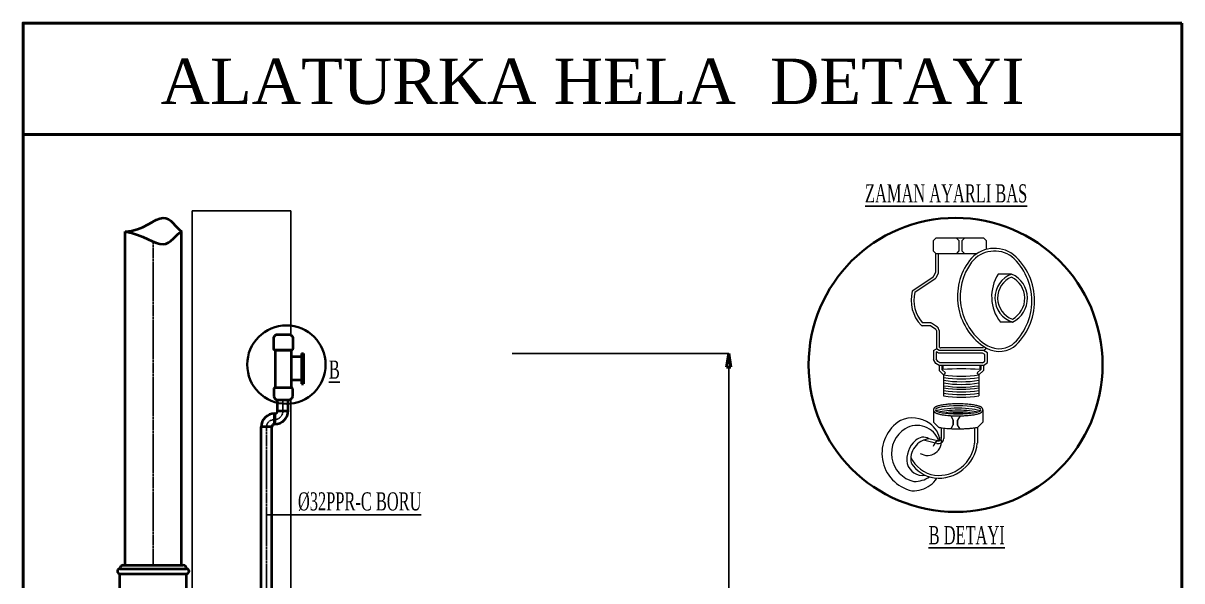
# Model space of a CAD drawing. Header units: centimetres. Extents: x 405464 to 563355, y 50011 to 66875.
# Drawn here: x 551367 to 552904, y 54874 to 55613 of the extents above; entities that cross this region are included whole.
import ezdxf
from ezdxf.enums import TextEntityAlignment as Align

# ---------------------------------------------------------------- set-up
doc = ezdxf.new("R2010")
doc.units = ezdxf.units.CM
doc.linetypes.add('CENTER', pattern=[2, 1.25, -0.25, 0.25, -0.25])
for name, color, linetype, lineweight in [('0-KRCN-SHT-DETAY-ÇERÇEVE', 71, 'Continuous', 40), ('0-KRCN-SHT-LAVABO', 171, 'Continuous', 35), ('0-KRCN-SHT-PİSSU100', 220, 'boru100LINE', 35), ('0-KRCN-SHT-SOĞUKSU-1-2', 4, 'boru12LINE', 35), ('0-KRCN-SHT-YAZI', 31, 'Continuous', 35), ('0-KRCN-SIHHI', 7, 'Continuous', 25), ('0-KRCN-T-DETAIL', 7, 'Continuous', 25), ('0-KRCN-T-DETAIL-YAZI', 3, 'Continuous', 25), ('0-KRCN-Z-ANTET', 71, 'Continuous', 30)]:
    doc.layers.add(name, color=color, linetype=linetype, lineweight=lineweight)
doc.styles.add('CAP', font='ARIALNB.TTF')
doc.styles.add('mm', font='times.ttf', dxfattribs={"height": 3.3})
doc.styles.add('ROMANS', font='times.ttf')
doc.linetypes.add('boru100LINE', pattern='A,40,-0.8,["100",CAP,S=7,R=0,X=0,Y=-3],-14', length=54.8)
doc.linetypes.add('boru12LINE', pattern='A,50,-0.8,["1/2\'\'",CAP,S=7,R=0,X=0,Y=-3],-16', length=66.8)

# ---------------------------------------------------------------- blocks, each defined once
blk = doc.blocks.new('G$C3F37F1C2')
at = {"layer": '0-KRCN-SHT-DETAY-ÇERÇEVE'}
blk.add_line((0, -73.9), (768.18, -73.9), dxfattribs=at)
blk.add_lwpolyline([(768.18, 0), (768.18, -1101.82), (0, -1101.82), (0, 0)], close=True, dxfattribs=at)
at = {"layer": '0-KRCN-SHT-LAVABO', "color": 120, "linetype": 'Continuous', "lineweight": 20}
for p, q in [((605.05, -142.44, 108.46), (603.25, -144.24, 108.46)), ((603.25, -144.24, 108.46), (603.25, -150.86, 108.46)), ((636.89, -142.44, 108.46), (605.05, -142.44, 108.46)), ((618.78, -142.44, 108.46), (620.44, -144.1, 108.46)), ((620.44, -144.1, 108.46), (620.44, -151, 108.46)), ((624.04, -142.44, 108.46), (622.24, -144.24, 108.46)), ((622.24, -144.24, 108.46), (622.24, -150.86, 108.46)), ((638.69, -144.24, 108.46), (636.89, -142.44, 108.46)), ((638.69, -149.94, 108.46), (638.69, -144.24, 108.46)), ((603.25, -150.86, 108.46), (605.05, -152.66, 108.46)), ((605.05, -152.66, 108.46), (632.52, -152.66, 108.46)), ((605.05, -164.93, 108.46), (605.05, -152.66, 108.46)), ((606.85, -165.38, 108.46), (606.85, -152.66, 108.46)), ((620.44, -151, 108.46), (618.78, -152.66, 108.46)), ((622.24, -150.86, 108.46), (624.04, -152.66, 108.46)), ((589.84, -177.1, 108.46), (603.36, -168.08, 108.46)), ((604.94, -165.35, 108.46), (603.66, -167.75, 108.46)), ((606.74, -165.8, 108.46), (605.03, -169, 108.46)), ((655.37, -166.32, 108.46), (646.52, -166.32, 108.46)), ((591.14, -178.4, 108.46), (604.74, -169.32, 108.46)), ((601.76, -198.71, 108.46), (596.37, -198.71, 108.46)), ((606.1, -201.57, 108.46), (602.28, -198.87, 108.46)), ((655.98, -198.13, 108.46), (647.88, -198.13, 108.46)), ((601.48, -200.51, 108.46), (595.97, -200.51, 108.46)), ((605.06, -203.04, 108.46), (601.48, -200.51, 108.46)), ((605.44, -203.77, 108.46), (605.44, -215.8, 108.46)), ((607.24, -203.77, 108.46), (607.24, -214.76, 108.46)), ((607.65, -214.99, 108.46), (607.24, -214.76, 108.46)), ((603.46, -216.95, 108.46), (605.44, -215.8, 108.46)), ((603.46, -216.95, 108.46), (603.46, -222.92, 108.46)), ((605.26, -217.99, 108.46), (605.44, -217.88, 108.46)), ((605.26, -217.99, 108.46), (605.26, -222.44, 108.46)), ((606.33, -224.31, 108.46), (605.26, -222.44, 108.46)), ((607.37, -216.92, 108.46), (605.44, -215.8, 108.46)), ((606.89, -218.72, 108.46), (605.44, -217.88, 108.46)), ((636.12, -218.72, 108.46), (606.89, -218.72, 108.46)), ((636.63, -216.92, 108.46), (607.37, -216.92, 108.46)), ((636.63, -215.12, 108.46), (608.1, -215.12, 108.46)), ((637.55, -219.58, 108.46), (636.12, -218.72, 108.46)), ((636.63, -216.92, 108.46), (638.68, -215.46, 108.46)), ((639.35, -218.57, 108.46), (636.63, -216.92, 108.46)), ((637.55, -223.96, 108.46), (637.55, -219.58, 108.46)), ((639.35, -224.82, 108.46), (639.35, -218.57, 108.46)), ((605.01, -225.63, 108.46), (603.46, -222.92, 108.46)), ((607.37, -226.99, 108.46), (605.01, -225.63, 108.46)), ((607.86, -225.19, 108.46), (606.33, -224.31, 108.46)), ((636.63, -226.99, 108.46), (607.37, -226.99, 108.46)), ((607.37, -226.99, 108.46), (607.37, -230.19, 108.46)), ((607.37, -230.19, 108.46), (610.29, -233.07, 108.46)), ((636, -225.19, 108.46), (607.86, -225.19, 108.46)), ((609.17, -226.99, 108.46), (609.17, -229.44, 108.46)), ((609.17, -229.44, 108.46), (611.56, -231.79, 108.46)), ((609.79, -226.99, 108.46), (609.79, -229.65, 108.46)), ((634.83, -229.44, 108.46), (632.44, -231.79, 108.46)), ((636.63, -230.19, 108.46), (633.71, -233.07, 108.46)), ((634.21, -226.99, 108.46), (634.21, -229.65, 108.46)), ((634.83, -226.99, 108.46), (634.83, -229.44, 108.46)), ((636, -225.19, 108.46), (637.55, -223.96, 108.46)), ((636.63, -226.99, 108.46), (639.35, -224.82, 108.46)), ((636.63, -226.99, 108.46), (636.63, -230.19, 108.46)), ((610.29, -233.07, 108.46), (611.56, -231.79, 108.46)), ((610.29, -233.07, 108.46), (610.29, -247, 108.46)), ((633.71, -233.07, 108.46), (632.44, -231.79, 108.46)), ((633.71, -233.07, 108.46), (633.71, -247, 108.46)), ((603.52, -256.29, 108.46), (603.52, -264.47, 108.46)), ((615.06, -260.24, 108.46), (616.69, -263.03, 108.46)), ((621.13, -260.24, 108.46), (619.51, -263.03, 108.46)), ((636.25, -256.29, 108.46), (636.25, -264.47, 108.46)), ((603.52, -264.47, 108.46), (607.15, -268.07, 108.46)), ((608.66, -268.33, 108.46), (608.66, -275.23, 108.46)), ((610.46, -268.33, 108.46), (610.46, -275.37, 108.46)), ((615.06, -269.07, 108.46), (616.69, -266.29, 108.46)), ((616.69, -263.03, 108.46), (616.69, -266.29, 108.46)), ((616.69, -266.29, 108.46), (616.69, -263.03, 108.46)), ((619.51, -263.03, 108.46), (619.51, -266.29, 108.46)), ((619.51, -266.29, 108.46), (619.51, -263.03, 108.46)), ((621.13, -269.07, 108.46), (619.51, -266.29, 108.46)), ((630.82, -268.37, 108.46), (630.82, -278.46, 108.46)), ((636.25, -264.47, 108.46), (632.62, -268.07, 108.46)), ((632.62, -268.07, 108.46), (632.62, -278.46, 108.46)), ((605.82, -278.59, 108.46), (596.83, -276.45, 108.46)), ((606.23, -276.84, 108.46), (600.5, -275.48, 108.46))]:
    blk.add_line(p, q, dxfattribs=at)
for centre, radius, start, end in [((644, -170.38, 108.46), 21.11, 53.02743, 141.95156), ((644, -170.38, 108.46), 19.31, 53.02743, 141.95156), ((629.9, -184.12, 108.46), 40.68, 311.19984, 48.80016), ((659.43, -181.3, 108.46), 40, 143.2536, 234.71838), ((659.43, -181.3, 108.46), 38.2, 143.2536, 234.71838), ((629.9, -184.12, 108.46), 38.88, 311.19984, 48.80016), ((602.86, -167.33, 108.46), 0.9, 303.71962, 331.85981), ((604.24, -168.57, 108.46), 0.9, 303.71962, 331.85981), ((604.15, -164.93, 108.46), 0.9, 331.85981, 0), ((605.95, -165.38, 108.46), 0.9, 331.85981, 0), ((669.58, -181.27, 108.46), 27.48, 147.06196, 217.85517), ((661.09, -182.12, 108.46), 16.8, 109.90113, 252.30258), ((661.09, -182.12, 108.46), 15, 112.65675, 249.54696), ((648.4, -182.37, 108.46), 15.69, 298.29782, 63.9059), ((648.4, -182.37, 108.46), 17.49, 295.65637, 66.54734), ((613.01, -183.59, 108.46), 24.29, 165.77481, 223.21978), ((590.34, -177.85, 108.46), 0.9, 123.71962, 165.77481), ((613.01, -183.59, 108.46), 22.49, 166.64902, 222.23576), ((601.76, -199.61, 108.46), 0.9, 54.79889, 90), ((595.97, -199.61, 108.46), 0.9, 223.21978, 270), ((604.54, -203.77, 108.46), 0.9, 0, 54.79889), ((604.54, -203.77, 108.46), 2.7, 0, 54.79889), ((608.1, -214.22, 108.46), 0.9, 239.91207, 270), ((647.06, -199.75, 108.46), 17.81, 232.91657, 302.74913), ((647.06, -199.75, 108.46), 16.01, 232.91657, 302.74913), ((622, -382.23, 108.46), 153.07, 85.42544, 94.57456), ((622, -162.67, 108.46), 71.37, 260.55878, 279.44122), ((622, -164.47, 108.46), 71.37, 260.55878, 279.44122), ((622, -166.27, 108.46), 71.37, 260.55878, 279.44122), ((622, -168.07, 108.46), 71.37, 260.55878, 279.44122), ((622, -169.87, 108.46), 71.37, 260.55878, 279.44122), ((622, -171.21, 108.46), 71.37, 260.55878, 279.44122), ((622, -173.01, 108.46), 71.37, 260.55878, 279.44122), ((622, -174.81, 108.46), 71.37, 260.55878, 279.44122), ((622, -176.61, 108.46), 71.37, 260.55878, 279.44122), ((594.75, -285.14, 108.46), 25.38, 121.16764, 257.47005), ((594.75, -285.14, 108.46), 19.08, 121.16764, 257.47005), ((589.73, -281, 108.46), 19.36, 54.07308, 114.77695), ((592.71, -281.8, 108.46), 15.17, 19.03655, 121.55169), ((592.83, -277.75, 108.46), 14.89, 4.34799, 56.55826), ((602.16, -289.1, 108.46), 13.73, 96.91588, 190.14664), ((596.82, -281.37, 108.46), 6.94, 57.98264, 137.18031), ((599.62, -277.26, 108.46), 9.26, 238.24809, 12.65238), ((606.67, -274.86, 108.46), 3.83, 257.63111, 352.30121), ((606.67, -274.86, 108.46), 2.03, 257.63111, 10.58477), ((602.16, -289.1, 108.46), 16.25, 129.92879, 190.14664), ((609.27, -282.3, 108.46), 6.25, 119.08957, 164.96485), ((606.84, -275.65, 108.46), 25.93, 263.76855, 353.77535), ((606.84, -275.65, 108.46), 24.13, 263.76855, 353.77535), ((607.54, -279.09, 108.46), 20.82, 203.96496, 261.04471), ((607.54, -279.09, 108.46), 22.62, 213.33417, 261.04471), ((596.18, -289.4, 108.46), 10.33, 194.35187, 279.96476), ((589.97, -290.57, 108.46), 19.36, 267.85887, 305.92692), ((590.61, -284.41, 108.46), 19.36, 270, 302.45476), ((593.07, -293.82, 108.46), 14.89, 303.44174, 328.66112)]:
    blk.add_arc(centre, radius, start, end, dxfattribs=at)
at = {"layer": '0-KRCN-SHT-LAVABO', "color": 120, "linetype": 'Continuous', "lineweight": 20, "extrusion": (0, 0, -1)}
blk.add_ellipse((619.89, -256.29, 108.46), major_axis=(15.11, 0), ratio=0.179103, dxfattribs=at)
for centre, start_param, end_param in [((619.89, -257.69, 108.46), 3.402742, 6.022036), ((619.89, -259.06, 108.46), 3.679727, 5.745051), ((619.89, -260.24, 108.46), 3.961282, 5.463496), ((619.89, -261.21, 108.46), 4.281701, 5.143077)]:
    blk.add_ellipse(centre, major_axis=(15.11, 0), ratio=0.179103, start_param=start_param, end_param=end_param, dxfattribs=at)
at = {"layer": '0-KRCN-SHT-LAVABO', "color": 120, "linetype": 'Continuous', "lineweight": 20}
for points, knots in [([(636.25, -256.29, 108.46), (636.25, -256.38, 108.46), (636.25, -256.48, 108.46), (636.22, -256.65, 108.46), (636.2, -256.74, 108.46), (636.15, -256.89, 108.46), (636.12, -256.96, 108.46), (636.04, -257.15, 108.46), (635.98, -257.25, 108.46), (635.84, -257.45, 108.46), (635.77, -257.53, 108.46), (635.62, -257.69, 108.46), (635.54, -257.76, 108.46), (635.38, -257.89, 108.46), (635.3, -257.96, 108.46), (635.13, -258.07, 108.46), (635.05, -258.12, 108.46), (634.87, -258.22, 108.46), (634.78, -258.27, 108.46), (634.55, -258.39, 108.46), (634.39, -258.46, 108.46), (634.07, -258.59, 108.46), (633.91, -258.66, 108.46), (633.55, -258.78, 108.46), (633.37, -258.84, 108.46), (632.79, -259.01, 108.46), (632.38, -259.11, 108.46), (631.48, -259.32, 108.46), (630.99, -259.41, 108.46), (629.7, -259.63, 108.46), (628.85, -259.74, 108.46), (627.04, -259.94, 108.46), (626.09, -260.03, 108.46), (624.1, -260.15, 108.46), (623.07, -260.2, 108.46), (620.99, -260.25, 108.46), (619.93, -260.26, 108.46), (617.51, -260.23, 108.46), (616.16, -260.18, 108.46), (613.56, -260.02, 108.46), (612.32, -259.91, 108.46), (610.27, -259.66, 108.46), (609.43, -259.53, 108.46), (607.9, -259.24, 108.46), (607.22, -259.08, 108.46), (606.31, -258.81, 108.46), (606.03, -258.72, 108.46), (605.51, -258.52, 108.46), (605.27, -258.41, 108.46), (604.91, -258.23, 108.46), (604.78, -258.16, 108.46), (604.57, -258.03, 108.46), (604.49, -257.97, 108.46), (604.35, -257.86, 108.46), (604.29, -257.81, 108.46), (604.17, -257.7, 108.46), (604.11, -257.64, 108.46), (603.99, -257.51, 108.46), (603.93, -257.44, 108.46), (603.81, -257.28, 108.46), (603.76, -257.19, 108.46), (603.66, -257, 108.46), (603.62, -256.9, 108.46), (603.57, -256.71, 108.46), (603.55, -256.64, 108.46), (603.53, -256.49, 108.46), (603.52, -256.41, 108.46), (603.52, -256.28, 108.46), (603.52, -256.22, 108.46), (603.53, -256.1, 108.46), (603.53, -256.04, 108.46), (603.56, -255.91, 108.46), (603.58, -255.83, 108.46), (603.62, -255.68, 108.46), (603.65, -255.61, 108.46), (603.73, -255.43, 108.46), (603.8, -255.32, 108.46), (603.94, -255.12, 108.46), (604.01, -255.04, 108.46), (604.16, -254.88, 108.46), (604.24, -254.8, 108.46), (604.41, -254.67, 108.46), (604.49, -254.61, 108.46), (604.65, -254.5, 108.46), (604.72, -254.46, 108.46), (604.86, -254.37, 108.46), (604.94, -254.33, 108.46), (605.17, -254.21, 108.46), (605.32, -254.14, 108.46), (605.66, -254, 108.46), (605.84, -253.93, 108.46), (606.37, -253.74, 108.46), (606.75, -253.63, 108.46), (607.56, -253.42, 108.46), (608.01, -253.32, 108.46), (608.95, -253.14, 108.46), (609.45, -253.05, 108.46), (610.51, -252.89, 108.46), (611.07, -252.82, 108.46), (612.56, -252.65, 108.46), (613.53, -252.56, 108.46), (615.54, -252.43, 108.46), (616.58, -252.38, 108.46), (619.11, -252.31, 108.46), (620.62, -252.31, 108.46), (623.58, -252.39, 108.46), (625.03, -252.47, 108.46), (627.37, -252.66, 108.46), (628.31, -252.76, 108.46), (629.84, -252.97, 108.46), (630.47, -253.07, 108.46), (631.51, -253.27, 108.46), (631.94, -253.36, 108.46), (632.74, -253.55, 108.46), (633.11, -253.66, 108.46), (633.71, -253.85, 108.46), (633.95, -253.93, 108.46), (634.36, -254.1, 108.46), (634.54, -254.18, 108.46), (634.87, -254.35, 108.46), (635.03, -254.44, 108.46), (635.26, -254.59, 108.46), (635.33, -254.64, 108.46), (635.49, -254.77, 108.46), (635.57, -254.84, 108.46), (635.73, -255, 108.46), (635.8, -255.08, 108.46), (635.94, -255.27, 108.46), (636.01, -255.38, 108.46), (636.13, -255.62, 108.46), (636.17, -255.75, 108.46), (636.22, -255.95, 108.46), (636.23, -256.01, 108.46), (636.25, -256.14, 108.46), (636.25, -256.21, 108.46), (636.25, -256.28, 108.46), (636.25, -256.28, 108.46), (636.25, -256.29, 108.46)], [0, 0, 0, 0, 0.029633, 0.029633, 0.055532, 0.055532, 0.081431, 0.081431, 0.125063, 0.125063, 0.168694, 0.168694, 0.212326, 0.212326, 0.255957, 0.255957, 0.298405, 0.298405, 0.340853, 0.340853, 0.408276, 0.408276, 0.475699, 0.475699, 0.543122, 0.543122, 0.677968, 0.677968, 0.812814, 0.812814, 1.018677, 1.018677, 1.22454, 1.22454, 1.430403, 1.430403, 1.636266, 1.636266, 1.904528, 1.904528, 2.172789, 2.172789, 2.384616, 2.384616, 2.596444, 2.596444, 2.701416, 2.701416, 2.806388, 2.806388, 2.868723, 2.868723, 2.910595, 2.910595, 2.944676, 2.944676, 2.978756, 2.978756, 3.015477, 3.015477, 3.052198, 3.052198, 3.08892, 3.08892, 3.112851, 3.112851, 3.136782, 3.136782, 3.154871, 3.154871, 3.17296, 3.17296, 3.19781, 3.19781, 3.22266, 3.22266, 3.267281, 3.267281, 3.311903, 3.311903, 3.356524, 3.356524, 3.401145, 3.401145, 3.436773, 3.436773, 3.472401, 3.472401, 3.543656, 3.543656, 3.614912, 3.614912, 3.747923, 3.747923, 3.880935, 3.880935, 4.013947, 4.013947, 4.146959, 4.146959, 4.356033, 4.356033, 4.565107, 4.565107, 4.857437, 4.857437, 5.149767, 5.149767, 5.361057, 5.361057, 5.521404, 5.521404, 5.64733, 5.64733, 5.773255, 5.773255, 5.867054, 5.867054, 5.94429, 5.94429, 6.021527, 6.021527, 6.060368, 6.060368, 6.105526, 6.105526, 6.150684, 6.150684, 6.195841, 6.195841, 6.240999, 6.240999, 6.26125, 6.26125, 6.281501, 6.281501, 6.283185, 6.283185, 6.283185, 6.283185]), ([(632.62, -268.07, 108.46), (632.2, -268.15, 108.46), (631.77, -268.22, 108.46), (630.85, -268.37, 108.46), (630.36, -268.44, 108.46), (629.35, -268.56, 108.46), (628.84, -268.62, 108.46), (627.54, -268.75, 108.46), (626.74, -268.82, 108.46), (625.13, -268.93, 108.46), (624.3, -268.97, 108.46), (621.8, -269.07, 108.46), (620.1, -269.09, 108.46), (617.26, -269.04, 108.46), (616.12, -269.01, 108.46), (614.11, -268.9, 108.46), (613.24, -268.84, 108.46), (611.68, -268.7, 108.46), (610.98, -268.63, 108.46), (609.69, -268.47, 108.46), (609.1, -268.39, 108.46), (608.12, -268.24, 108.46), (607.73, -268.18, 108.46), (607.28, -268.1, 108.46), (607.22, -268.09, 108.46), (607.15, -268.07, 108.46)], [7.049332, 7.049332, 7.049332, 7.049332, 7.139115, 7.139115, 7.240009, 7.240009, 7.340904, 7.340904, 7.490952, 7.490952, 7.641001, 7.641001, 7.941098, 7.941098, 8.14596, 8.14596, 8.30745, 8.30745, 8.442682, 8.442682, 8.562913, 8.562913, 8.64529, 8.64529, 8.658645, 8.658645, 8.658645, 8.658645])]:
    blk.add_open_spline(points, degree=3, knots=knots, dxfattribs=at)
at = {"layer": '0-KRCN-SHT-PİSSU100', "linetype": 'Continuous'}
for p, q in [((67.57, -359.33, 108.46), (67.57, -138.07, 108.46)), ((104.91, -359.33, 108.46), (104.91, -138.07, 108.46)), ((66.42, -359.33, 108.46), (106.07, -359.33, 108.46)), ((64.18, -361.57, 108.46), (108.31, -361.57, 108.46)), ((64.18, -378.88, 108.46), (64.18, -364.97, 108.46)), ((64.18, -364.97, 108.46), (108.31, -364.97, 108.46)), ((108.31, -378.88, 108.46), (108.31, -364.97, 108.46))]:
    blk.add_line(p, q, dxfattribs=at)
for centre, radius, start, end in [((66.42, -361.57, 108.46), 2.24, 90, 180), ((106.07, -361.57, 108.46), 2.24, 0, 90), ((64.18, -363.27, 108.46), 1.7, 90, 270), ((108.31, -363.27, 108.46), 1.7, 270, 90)]:
    blk.add_arc(centre, radius, start, end, dxfattribs=at)
for points in [[(67.57, -138.07, 108.46), (79.65, -137.9, 108.46), (93.86, -121.24, 108.46), (101.36, -135.56, 108.46), (104.91, -138.07, 108.46)], [(67.57, -138.07, 108.46), (79.65, -139.86, 108.46), (93.86, -153.18, 108.46), (101.36, -140.02, 108.46), (104.91, -138.07, 108.46)]]:
    blk.add_open_spline(points, degree=3, knots=[14.246069, 14.246069, 14.246069, 14.246069, 32.643775, 49.140847, 49.140847, 49.140847, 49.140847], dxfattribs=at)
at = {"layer": '0-KRCN-SHT-SOĞUKSU-1-2', "linetype": 'Continuous', "ltscale": 0.9}
for p, q in [((177.71, -220.89, 108.46), (184.5, -220.89, 108.46)), ((184.5, -219.03, 108.46), (184.5, -238.94, 108.46)), ((184.5, -219.03, 108.46), (185.88, -219.03, 108.46)), ((185.88, -219.03, 108.46), (185.88, -238.94, 108.46)), ((184.5, -236.51, 108.46), (177.71, -236.51, 108.46)), ((184.5, -238.94, 108.46), (185.88, -238.94, 108.46)), ((168.73, -256.96, 108.46), (168.73, -249.64, 108.46)), ((175.73, -256.96, 108.46), (175.73, -249.64, 108.46)), ((166.67, -265.76, 108.46), (166.67, -258.76, 108.46)), ((166.93, -258.76, 108.46), (166.93, -265.76, 108.46)), ((168.73, -256.96, 108.46), (175.73, -256.96, 108.46)), ((157.87, -652.23, 108.46), (157.87, -267.56, 108.46)), ((164.87, -267.56, 108.46), (157.87, -267.56, 108.46)), ((164.87, -652.23, 108.46), (164.87, -267.56, 108.46)), ((166.67, -265.76, 108.46), (166.93, -265.76, 108.46))]:
    blk.add_line(p, q, dxfattribs=at)
at = {"layer": '0-KRCN-SHT-SOĞUKSU-1-2', "linetype": 'Continuous', "ltscale": 0.9, "elevation": 108.46}
for points in [[(168.88, -206.25), (176.05, -206.25, -0.414214), (178.75, -208.95), (178.75, -215.81, -0.414214), (177.85, -216.71), (167.08, -216.71, -0.414214), (166.18, -215.81), (166.18, -208.95, -0.414214)], [(168.88, -249.64), (176.05, -249.64, 0.414214), (178.75, -246.94), (178.75, -242.55, 0.414214), (177.85, -241.65), (167.08, -241.65, 0.414214), (166.18, -242.55), (166.18, -246.94, 0.414214)]]:
    blk.add_lwpolyline(points, format="xyb", close=True, dxfattribs=at)
blk.add_lwpolyline([(167.22, -216.71), (177.71, -216.71), (177.71, -241.65), (167.22, -241.65)], close=True, dxfattribs=at)
at = {"layer": '0-KRCN-SHT-SOĞUKSU-1-2', "linetype": 'Continuous', "ltscale": 0.9}
for centre, radius, start, end in [((166.67, -267.56, 108.46), 8.8, 90, 180), ((166.93, -256.96, 108.46), 8.8, 270, 0), ((166.93, -256.96, 108.46), 1.8, 270, 0), ((166.67, -267.56, 108.46), 1.8, 90, 180)]:
    blk.add_arc(centre, radius, start, end, dxfattribs=at)
at = {"layer": '0-KRCN-T-DETAIL', "color": 8}
for p, q in [((112.12, -679.31, 108.46), (112.12, -124.35, 108.46)), ((112.12, -124.35, 108.46), (177.46, -124.35, 108.46)), ((177.46, -206.65, 108.46), (177.46, -124.35, 108.46)), ((177.46, -642.93, 108.46), (177.46, -249.24, 108.46))]:
    blk.add_line(p, q, dxfattribs=at)
at = {"layer": '0-KRCN-T-DETAIL', "linetype": 'CENTER'}
for p, q in [((86.24, -144.82, 108.46), (86.24, -359.33, 108.46)), ((161.37, -652.23, 108.46), (161.37, -267.56, 108.46))]:
    blk.add_line(p, q, dxfattribs=at)
at = {"layer": '0-KRCN-T-DETAIL', "color": 8, "linetype": 'CENTER'}
blk.add_line((172.23, -256.96, 108.46), (172.23, -249.64, 108.46), dxfattribs=at)
at = {"layer": '0-KRCN-T-DETAIL', "color": 2}
blk.add_line((166.67, -258.76, 108.46), (166.93, -258.76, 108.46), dxfattribs=at)
at = {"layer": '0-KRCN-T-DETAIL', "color": 8, "linetype": 'CENTER'}
for centre, radius, start, end in [((166.31, -256.96, 108.46), 5.92, 270, 0), ((166.06, -267.56, 108.46), 4.69, 86.91707, 179.94139)]:
    blk.add_arc(centre, radius, start, end, dxfattribs=at)
at = {"layer": '0-KRCN-T-DETAIL-YAZI'}
for p, q in [((324.14, -218.9, 108.46), (467.97, -218.9, 108.46)), ((467.8, -227.9, 108.46), (467.8, -408.04, 108.46)), ((263.79, -325.89, 108.46), (161.37, -325.89, 108.46))]:
    blk.add_line(p, q, dxfattribs=at)
at = {"layer": '0-KRCN-T-DETAIL-YAZI', "lineweight": -2}
for p, q in [((466.3, -227.9, 108.46), (467.8, -218.9, 108.46)), ((467.8, -218.9, 108.46), (469.3, -227.9, 108.46)), ((466.3, -227.9, 108.46), (469.3, -227.9, 108.46))]:
    blk.add_line(p, q, dxfattribs=at)
at = {"layer": '0-KRCN-Z-ANTET'}
for centre, radius in [((618.2, -226.49, 108.46), 97.45), ((174.55, -226.33, 108.46), 25.99)]:
    blk.add_circle(centre, radius, dxfattribs=at)
at = {"layer": '0-KRCN-SHT-YAZI', "ltscale": 50, "style": 'mm'}
blk.add_text('ALATURKA HELA  DETAYI', height=30, dxfattribs=at).set_placement((377.45, -38.62), align=Align.MIDDLE)
at = {"layer": '0-KRCN-SIHHI', "color": 7, "style": 'ROMANS', "width": 0.6}
for s, p in [('%%UZAMAN AYARLI BAS', (558.16, -112.8, 108.46)), ('%%UB', (202.67, -229.6, 108.46)), ('%%C32PPR-C BORU', (182.18, -316.95, 108.46)), ('%%UB DETAYI', (600.35, -339.34, 108.46))]:
    blk.add_text(s, height=12, dxfattribs=at).set_placement(p, align=Align.MIDDLE_LEFT)
blk = doc.blocks.new('*U156')
at = {"layer": '0-KRCN-SHT-DETAY-ÇERÇEVE', "xscale": 2, "yscale": 2, "zscale": 2}
blk.add_blockref('G$C3F37F1C2', (0, 0), dxfattribs=at)

msp = doc.modelspace()

# ---------------------------------------------------------------- block references
at = {"layer": '0-KRCN-SHT-DETAY-ÇERÇEVE'}
msp.add_blockref('*U156', (551367.2, 55613.1), dxfattribs=at)

doc.saveas('drawing.dxf')
